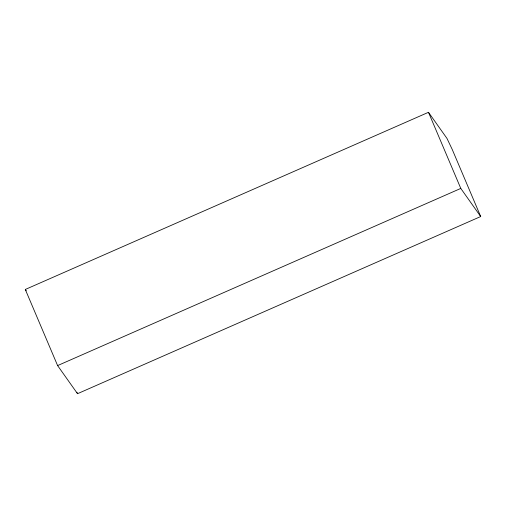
<?xml version="1.0" encoding="UTF-8"?>
<svg xmlns="http://www.w3.org/2000/svg" width="506" height="506" viewBox="0 0 506 506"><rect width="100%" height="100%" fill="white"/><g stroke="black" fill="none" stroke-linecap="round" stroke-linejoin="round"><path stroke-width="0.76" d="M25.3 289.464L428.481 112.3L446.969 138.41L452.193 149.371L480.7 216.536L77.519 393.7L57.608 365.585L25.3 289.464L26.204 290.741M57.608 365.585L460.789 188.422L480.7 216.536M428.481 112.3L460.789 188.422M76.906 392.245L77.519 393.7"/></g></svg>
